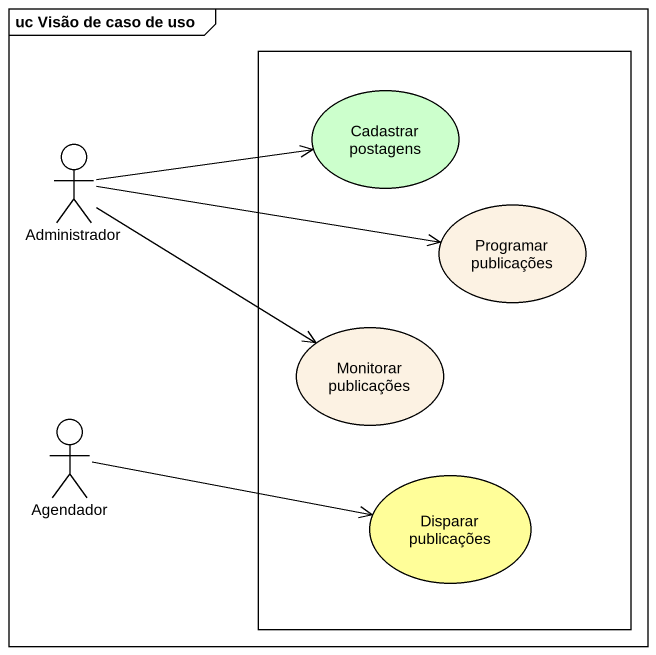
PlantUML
@startuml
mainframe uc Visão de caso de uso
rectangle " " as rectangle1 {
  usecase "Cadastrar postagens" as Cadastrar_postagens #CCFFCC
  usecase "Programar publicações" as Programar_publicações
  usecase "Monitorar publicações" as Monitorar_publicações
  usecase "Disparar publicações" as Disparar_publicações #FFFE99
}
actor Administrador
actor Agendador
Administrador -right-> Cadastrar_postagens
Administrador -right-> Programar_publicações
Administrador -right-> Monitorar_publicações
Agendador -right-> Disparar_publicações
@enduml
